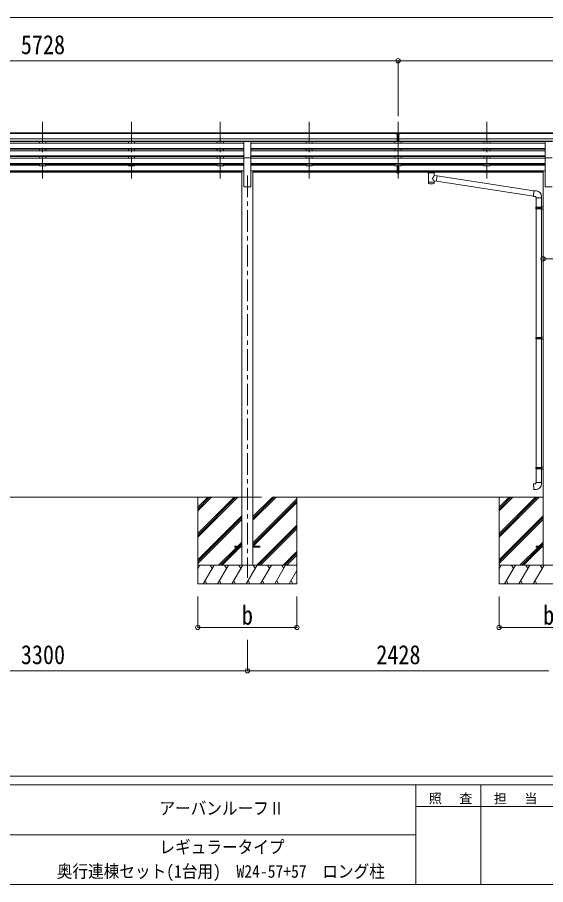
# Model space of a CAD drawing. Units: millimetres at full size, sheet at 1:35. Extents: x -9837 to 9837, y -6790 to 6790.
# Drawn here: x -58 to 4198, y -6790 to 201 of the extents above; entities that cross this region are included whole.
import ezdxf
from ezdxf.enums import TextEntityAlignment as Align

# ---------------------------------------------------------------- set-up
doc = ezdxf.new("R2010")
doc.units = ezdxf.units.MM
doc.header["$LTSCALE"] = 35
doc.header["$PDMODE"] = 32
doc.header["$PDSIZE"] = 35
doc.linetypes.add('CHAIN1', pattern=[8, 5, -1, 1, -1])
for name, color, linetype, lineweight in [('0-0_0', 7, 'Continuous', 9), ('0-1_本体', 5, 'CHAIN1', 9), ('0-3_ELV2', 4, 'Continuous', 9), ('0-6_OTH_LINE', 6, 'Continuous', 9), ('0-9_OUTLINE', 7, 'Continuous', 9), ('F-0_240', 7, 'Continuous', 9)]:
    doc.layers.add(name, color=color, linetype=linetype, lineweight=lineweight)
doc.styles.add('ＭＳ ゴシック', font='')
doc.styles.get('ＭＳ ゴシック').set_extended_font_data('MS Gothic')

msp = doc.modelspace()

# ---------------------------------------------------------------- linework, layer by layer
at = {"layer": '0-0_0'}
for p, q in [((-1459.96, -3666.05), (1907.64, -3666.05)), ((1394.84, -3666.05), (1394.84, -4366.05)), ((1394.84, -3960.23), (1689.02, -3666.05)), ((1394.84, -3974.37), (1703.16, -3666.05)), ((1394.84, -3988.51), (1717.3, -3666.05)), ((1394.84, -3776.38), (1505.17, -3666.05)), ((1394.84, -3762.24), (1491.03, -3666.05)), ((1394.84, -3748.1), (1476.89, -3666.05)), ((1840.04, -3851.68), (2025.67, -3666.05)), ((1840.04, -3837.54), (2011.53, -3666.05)), ((1840.04, -3823.4), (1997.39, -3666.05)), ((1840.04, -4035.53), (2194.84, -3680.73)), ((1840.04, -4049.67), (2194.84, -3694.87)), ((4177.64, -3666.05), (1998.04, -3666.05)), ((2194.84, -3666.05), (2194.84, -4366.05)), ((3822.84, -3666.05), (3822.84, -4366.05)), ((3822.84, -3960.23), (4117.02, -3666.05)), ((3822.84, -3974.37), (4131.16, -3666.05)), ((3822.84, -3988.51), (4145.3, -3666.05)), ((3822.84, -3776.38), (3933.17, -3666.05)), ((3822.84, -3762.24), (3919.03, -3666.05)), ((3822.84, -3748.1), (3904.89, -3666.05)), ((1842.3, -4061.55), (2194.84, -3709.01)), ((1394.84, -4172.36), (1749.64, -3817.56)), ((1394.84, -4186.5), (1749.64, -3831.7)), ((3822.84, -4172.36), (4177.64, -3817.56)), ((3822.84, -4186.5), (4177.64, -3831.7)), ((1394.84, -4200.64), (1749.64, -3845.85)), ((1871.65, -4216.05), (2194.84, -3892.86)), ((1885.79, -4216.05), (2194.84, -3907)), ((3822.84, -4200.64), (4177.64, -3845.85)), ((1899.93, -4216.05), (2194.84, -3921.14)), ((1717.78, -4061.55), (1749.64, -4029.69)), ((1731.92, -4061.55), (1749.64, -4043.83)), ((4145.78, -4061.55), (4177.64, -4029.69)), ((4159.92, -4061.55), (4177.64, -4043.83)), ((1563.28, -4216.05), (1708.78, -4070.55)), ((1577.42, -4216.05), (1722.92, -4070.55)), ((1591.57, -4216.05), (1737.07, -4070.55)), ((1746.07, -4061.55), (1749.64, -4057.98)), ((2083.78, -4216.05), (2194.84, -4104.99)), ((2097.92, -4216.05), (2194.84, -4119.13)), ((3991.28, -4216.05), (4136.78, -4070.55)), ((4005.42, -4216.05), (4150.92, -4070.55)), ((4019.57, -4216.05), (4165.07, -4070.55)), ((4174.07, -4061.55), (4177.64, -4057.98)), ((2112.07, -4216.05), (2194.84, -4133.28)), ((2194.84, -4216.05), (1394.84, -4216.05)), ((1394.84, -4243.55), (1410.72, -4216.05)), ((1439.59, -4366.05), (1526.19, -4216.05)), ((1511.19, -4242.03), (1496.19, -4216.05)), ((1555.06, -4366.05), (1641.66, -4216.05)), ((1626.66, -4242.03), (1611.66, -4216.05)), ((1670.53, -4366.05), (1757.13, -4216.05)), ((1742.13, -4242.03), (1727.13, -4216.05)), ((1786, -4366.05), (1872.6, -4216.05)), ((1857.6, -4242.03), (1842.6, -4216.05)), ((1901.47, -4366.05), (1988.07, -4216.05)), ((1973.07, -4242.03), (1958.07, -4216.05)), ((2016.94, -4366.05), (2103.54, -4216.05)), ((2073.54, -4216.05), (2088.54, -4242.03)), ((2132.41, -4366.05), (2194.84, -4257.91)), ((2189.01, -4216.05), (2194.84, -4226.15)), ((4622.84, -4216.05), (3822.84, -4216.05)), ((3822.84, -4243.55), (3838.72, -4216.05)), ((3867.59, -4366.05), (3954.19, -4216.05)), ((3939.19, -4242.03), (3924.19, -4216.05)), ((3983.06, -4366.05), (4069.66, -4216.05)), ((4054.66, -4242.03), (4039.66, -4216.05)), ((4098.53, -4366.05), (4185.13, -4216.05)), ((4170.13, -4242.03), (4155.13, -4216.05)), ((1394.84, -4366.05), (2194.84, -4366.05)), ((1454.59, -4340.07), (1469.58, -4366.05)), ((1570.06, -4340.07), (1585.05, -4366.05)), ((1685.53, -4340.07), (1700.53, -4366.05)), ((1801, -4340.07), (1816, -4366.05)), ((1916.47, -4340.07), (1931.47, -4366.05)), ((2031.94, -4340.07), (2046.93, -4366.05)), ((2147.41, -4340.07), (2162.4, -4366.05)), ((3822.84, -4366.05), (4622.84, -4366.05)), ((3882.59, -4340.07), (3897.58, -4366.05)), ((3998.06, -4340.07), (4013.05, -4366.05)), ((4113.53, -4340.07), (4128.53, -4366.05))]:
    msp.add_line(p, q, dxfattribs=at)
at = {"layer": '0-1_本体'}
for p, q in [((144.84, -641.65), (144.84, -1119.16)), ((860.84, -641.65), (860.84, -1119.16)), ((1576.84, -641.65), (1576.84, -1119.16)), ((2292.84, -641.65), (2292.84, -1119.16)), ((3008.84, -641.65), (3008.84, -1119.16)), ((3724.84, -641.65), (3724.84, -1119.16)), ((1794.84, -1072.48), (1794.84, -4316.05))]:
    msp.add_line(p, q, dxfattribs=at)
at = {"layer": '0-3_ELV2'}
for p, q in [((-2712.66, -730.77), (2992.34, -730.77)), ((-2712.66, -735.99), (2992.34, -735.99)), ((2992.34, -737.2), (2992.34, -729.36)), ((2992.34, -737.2), (3002.34, -737.2)), ((3008.84, -738.02), (3002.34, -737.62)), ((3002.34, -739.2), (3015.34, -739.2)), ((3015.34, -737.68), (3008.84, -738)), ((3015.34, -800.83), (3015.34, -735.55)), ((3025.34, -730.77), (8730.34, -730.77)), ((3025.34, -735.99), (8730.34, -735.99)), ((3002.34, -779.52), (-2712.66, -779.52)), ((3002.34, -797.37), (-2712.66, -797.37)), ((1767.34, -800.62), (-1477.66, -800.62)), ((1767.34, -813.13), (-1477.66, -813.13)), ((119.84, -800.62), (119.84, -813.13)), ((169.84, -800.62), (169.84, -813.03)), ((835.84, -800.62), (835.84, -813.13)), ((885.84, -800.62), (885.84, -813.03)), ((1551.84, -800.62), (1551.84, -813.13)), ((1601.84, -800.62), (1601.84, -813.03)), ((1767.34, -931.6), (1767.34, -799.8)), ((1767.34, -799.8), (1822.34, -799.8)), ((1822.34, -931.6), (1822.34, -799.8)), ((1822.34, -800.62), (3002.34, -800.62)), ((1822.34, -813.13), (4195.34, -813.13)), ((2267.84, -800.62), (2267.84, -813.13)), ((2317.84, -800.62), (2317.84, -813.03)), ((2983.84, -800.62), (2983.84, -813.13)), ((3002.34, -780.72), (3008.84, -780.89)), ((3002.34, -799.77), (3008.84, -800.16)), ((3008.84, -780.89), (3015.34, -780.72)), ((3008.84, -800.16), (3015.34, -799.77)), ((3008.84, -813.13), (3008.84, -860.82)), ((8730.34, -779.52), (3015.34, -779.52)), ((8730.34, -797.37), (3015.34, -797.37)), ((3015.34, -800.62), (4195.34, -800.62)), ((3033.84, -800.62), (3033.84, -813.03)), ((3699.84, -800.62), (3699.84, -813.13)), ((3749.84, -800.62), (3749.84, -813.03)), ((4195.34, -931.6), (4195.34, -799.8)), ((4195.34, -799.8), (4250.34, -799.8)), ((1767.34, -855.01), (-1477.66, -855.01)), ((1767.34, -856.5), (-1477.66, -856.5)), ((1767.34, -860.82), (-1477.66, -860.82)), ((1767.34, -873.68), (-1477.66, -873.68)), ((119.84, -860.82), (119.84, -873.68)), ((169.84, -860.82), (169.84, -873.68)), ((835.84, -860.82), (835.84, -873.68)), ((885.84, -860.82), (885.84, -873.68)), ((1551.84, -860.82), (1551.84, -873.68)), ((1601.84, -860.82), (1601.84, -873.68)), ((4195.34, -855.01), (1822.34, -855.01)), ((4195.34, -856.5), (1822.34, -856.5)), ((4195.34, -860.82), (1822.34, -860.82)), ((4195.34, -873.68), (1822.34, -873.68)), ((2267.84, -860.82), (2267.84, -873.68)), ((2317.84, -860.82), (2317.84, -873.68)), ((2983.84, -860.82), (2983.84, -873.68)), ((3008.84, -873.68), (3008.84, -921.37)), ((3033.84, -860.82), (3033.84, -873.68)), ((3699.84, -860.82), (3699.84, -873.68)), ((3749.84, -860.82), (3749.84, -873.68)), ((1767.34, -915.56), (-1477.66, -915.56)), ((1767.34, -917.05), (-1477.66, -917.05)), ((1767.34, -921.37), (-1477.66, -921.37)), ((1767.34, -934.23), (-1477.66, -934.23)), ((1767.34, -976.1), (-1477.66, -976.1)), ((1767.34, -977.6), (-1477.66, -977.6)), ((119.84, -921.37), (119.84, -934.13)), ((169.84, -921.37), (169.84, -934.23)), ((835.84, -921.37), (835.84, -934.13)), ((885.84, -921.37), (885.84, -934.23)), ((1551.84, -921.37), (1551.84, -934.13)), ((1601.84, -921.37), (1601.84, -934.23)), ((1767.34, -931.6), (1767.34, -1166.05)), ((1767.34, -931.6), (1822.34, -931.6)), ((4195.34, -915.56), (1822.34, -915.56)), ((4195.34, -917.05), (1822.34, -917.05)), ((4195.34, -921.37), (1822.34, -921.37)), ((1822.34, -931.6), (1822.34, -1166.05)), ((4195.34, -934.23), (1822.34, -934.23)), ((4195.34, -976.1), (1822.34, -976.1)), ((4195.34, -977.6), (1822.34, -977.6)), ((2267.84, -921.37), (2267.84, -934.13)), ((2317.84, -921.37), (2317.84, -934.23)), ((2983.84, -921.37), (2983.84, -934.13)), ((3008.84, -934.23), (3008.84, -981.92)), ((3033.84, -921.37), (3033.84, -934.23)), ((3699.84, -921.37), (3699.84, -934.13)), ((3749.84, -921.37), (3749.84, -934.23)), ((4195.34, -931.6), (4195.34, -1166.05)), ((4195.34, -931.6), (4250.34, -931.6)), ((1767.34, -981.92), (-1477.66, -981.92)), ((1749.64, -1037.48), (-1459.96, -1037.48)), ((1749.64, -1038.87), (-1459.96, -1038.87)), ((1749.64, -1046.56), (-1459.96, -1046.56)), ((119.84, -990.46), (-546.16, -990.46)), ((119.84, -981.92), (119.84, -995.41)), ((169.84, -995.41), (119.84, -995.41)), ((169.84, -981.92), (169.84, -995.41)), ((1551.84, -990.46), (169.84, -990.46)), ((835.84, -981.92), (835.84, -995.41)), ((885.84, -995.41), (835.84, -995.41)), ((885.84, -981.92), (885.84, -995.41)), ((1551.84, -981.92), (1551.84, -995.41)), ((1601.84, -995.41), (1551.84, -995.41)), ((1601.84, -981.92), (1601.84, -995.41)), ((1767.34, -990.46), (1601.84, -990.46)), ((1749.64, -1037.05), (1749.64, -4216.05)), ((1749.64, -1037.05), (1767.34, -1037.05)), ((4195.34, -981.92), (1822.34, -981.92)), ((1822.34, -990.46), (2267.84, -990.46)), ((1840.04, -1037.05), (1822.34, -1037.05)), ((1840.04, -1037.05), (1840.04, -4216.05)), ((3002.34, -1037.48), (1840.04, -1037.48)), ((3002.34, -1038.87), (1840.04, -1038.87)), ((3002.34, -1046.56), (1840.04, -1046.56)), ((2267.84, -981.92), (2267.84, -995.41)), ((2317.84, -995.41), (2267.84, -995.41)), ((2317.84, -981.92), (2317.84, -995.41)), ((2983.84, -990.46), (2317.84, -990.46)), ((2983.84, -981.92), (2983.84, -995.41)), ((3033.84, -995.41), (2983.84, -995.41)), ((3002.34, -1055.13), (3002.34, -995.41)), ((3002.34, -1032.89), (3015.34, -1032.89)), ((3002.34, -1038.29), (3015.34, -1038.29)), ((3015.34, -1055.13), (3015.34, -995.41)), ((4177.64, -1037.48), (3015.34, -1037.48)), ((4177.64, -1038.87), (3015.34, -1038.87)), ((3249.34, -1046.56), (3015.34, -1046.56)), ((3033.84, -981.92), (3033.84, -995.41)), ((3699.84, -990.46), (3033.84, -990.46)), ((4177.64, -1046.56), (3303.34, -1046.56)), ((3699.84, -981.92), (3699.84, -995.41)), ((3749.84, -995.41), (3699.84, -995.41)), ((3749.84, -981.92), (3749.84, -995.41)), ((3749.84, -990.46), (4195.34, -990.46)), ((4177.64, -1037.05), (4177.64, -4216.05)), ((4177.64, -1037.05), (4195.34, -1037.05)), ((3002.34, -1054.07), (3008.84, -1054.47)), ((3008.84, -1054.47), (3015.34, -1054.07)), ((1767.34, -1166.05), (1822.34, -1166.05)), ((4195.34, -1166.05), (4250.34, -1166.05)), ((1694.84, -4061.55), (1694.84, -4070.55)), ((1694.84, -4061.55), (1749.64, -4061.55)), ((1694.84, -4070.55), (1749.64, -4070.55)), ((1840.04, -4061.55), (1894.84, -4061.55)), ((1840.04, -4070.55), (1894.84, -4070.55)), ((1894.84, -4061.55), (1894.84, -4070.55)), ((4122.84, -4061.55), (4122.84, -4070.55)), ((4122.84, -4061.55), (4177.64, -4061.55)), ((4122.84, -4070.55), (4177.64, -4070.55))]:
    msp.add_line(p, q, dxfattribs=at)
for points in [[(2992.34, -729.36), (3010.34, -729.2), (3025.34, -729.33)], [(3015.34, -800.83), (3008.84, -801.23), (3002.34, -800.83), (3002.34, -735.49)], [(3015.34, -737.16), (3025.34, -737.07), (3025.34, -729.33)], [(3015.34, -781.83), (3012.08, -781.91), (3008.84, -781.99), (3005.6, -781.91), (3002.34, -781.83)], [(3015.34, -1055.13), (3008.84, -1055.53), (3002.34, -1055.13)]]:
    msp.add_lwpolyline(points, dxfattribs=at)
msp.add_ellipse((3033.41, -739.51), major_axis=(24.57, -1.51), ratio=0.121868, start_param=3.1422238, end_param=3.1491027, dxfattribs=at)
at = {"layer": '0-6_OTH_LINE'}
for p, q in [((-2739.16, 201), (8756.84, 201)), ((-2719.16, -149), (3008.84, -149)), ((3008.84, -149), (3008.84, -594.41)), ((3008.84, -149), (8736.84, -149)), ((4177.64, -1745.6), (4268.04, -1745.6)), ((1394.84, -4716.05), (1394.84, -4466.07)), ((2194.84, -4716.05), (2194.84, -4466.07)), ((3822.84, -4716.05), (3822.84, -4466.07)), ((1394.84, -4716.05), (2194.84, -4716.05)), ((3822.84, -4716.05), (4622.84, -4716.05)), ((1794.84, -5066.05), (1794.84, -4816.05)), ((-1505.16, -5066.05), (1794.84, -5066.05)), ((1794.84, -5066.05), (4222.84, -5066.05))]:
    msp.add_line(p, q, dxfattribs=at)
for p in [(3008.84, -149), (4177.64, -1745.6), (1394.84, -4716.05), (2194.84, -4716.05), (3822.84, -4716.05), (1794.84, -5066.05)]:
    msp.add_point(p, dxfattribs=at)
at = {"layer": '0-9_OUTLINE'}
for p, q in [((3232.84, -1039.65), (3232.84, -1045.41)), ((3234.84, -1038.99), (3317.84, -1038.99)), ((3234.84, -1041.16), (3317.84, -1041.16)), ((3234.84, -1046.07), (3249.34, -1046.07)), ((3249.34, -1051.72), (3249.34, -1045.17)), ((3303.34, -1051.72), (3303.34, -1045.17)), ((3303.34, -1046.07), (3317.84, -1046.07)), ((3319.84, -1039.65), (3319.84, -1045.41)), ((3253.44, -1052.64), (3253.42, -1138.08)), ((3299.24, -1071.38), (3299.24, -1052.64)), ((3324.46, -1075.29), (3299.24, -1071.38)), ((3299.26, -1138.08), (3299.24, -1117.41)), ((3299.24, -1117.72), (3317.44, -1120.55)), ((3324.46, -1075.29), (3317.44, -1120.55)), ((4103.45, -1198.2), (3324.15, -1077.3)), ((4099.78, -1240.13), (3317.71, -1118.81)), ((4124.45, -1198.08), (4103.62, -1196.26)), ((4119.53, -1253.82), (4165.53, -1253.82)), ((4121.64, -1253.82), (4121.64, -1330.12)), ((4163.64, -1253.82), (4163.64, -1327.56)), ((4165.53, -1253.82), (4165.53, -1242.91)), ((4161.64, -1327.62), (4177.64, -1327.15)), ((4161.64, -1329.62), (4161.64, -1327.62)), ((4177.64, -1327.15), (4177.64, -1345.09)), ((4119.64, -1332.12), (4120.64, -1330.12)), ((4119.64, -1332.12), (4163.64, -1332.12)), ((4119.64, -1332.12), (4119.64, -1340.12)), ((4119.64, -1340.12), (4163.64, -1340.12)), ((4119.64, -1340.12), (4120.64, -1342.12)), ((4120.64, -1330.12), (4163.64, -1330.12)), ((4120.64, -1342.12), (4163.64, -1342.12)), ((4121.64, -1342.12), (4121.64, -2378.31)), ((4159.16, -1332.12), (4158.73, -1330.12)), ((4161.64, -1329.62), (4163.64, -1329.62)), ((4161.64, -1344.62), (4161.64, -1342.62)), ((4161.64, -1344.62), (4177.64, -1345.09)), ((4163.64, -1344.68), (4163.64, -2375.75)), ((4161.64, -2375.81), (4177.64, -2375.33)), ((4161.64, -2377.81), (4161.64, -2375.81)), ((4177.64, -2375.33), (4177.64, -2393.28)), ((4119.64, -2380.31), (4120.64, -2378.31)), ((4119.64, -2380.31), (4163.64, -2380.31)), ((4119.64, -2380.31), (4119.64, -2388.31)), ((4119.64, -2388.31), (4163.64, -2388.31)), ((4119.64, -2388.31), (4120.64, -2390.31)), ((4120.64, -2378.31), (4163.64, -2378.31)), ((4120.64, -2390.31), (4163.64, -2390.31)), ((4121.64, -2390.31), (4121.64, -3426.49)), ((4159.16, -2380.31), (4158.73, -2378.31)), ((4161.64, -2377.81), (4163.64, -2377.81)), ((4161.64, -2392.81), (4161.64, -2390.81)), ((4161.64, -2392.81), (4177.64, -2393.28)), ((4163.64, -2392.86), (4163.64, -3423.93)), ((4161.64, -3423.99), (4177.64, -3423.52)), ((4161.64, -3425.99), (4161.64, -3423.99)), ((4177.64, -3423.52), (4177.64, -3441.46)), ((4119.64, -3428.49), (4120.64, -3426.49)), ((4119.64, -3428.49), (4163.64, -3428.49)), ((4119.64, -3428.49), (4119.64, -3436.49)), ((4119.64, -3436.49), (4163.64, -3436.49)), ((4119.64, -3436.49), (4120.64, -3438.49)), ((4120.64, -3426.49), (4163.64, -3426.49)), ((4120.64, -3438.49), (4163.64, -3438.49)), ((4121.64, -3438.49), (4121.64, -3548.49)), ((4159.16, -3428.49), (4158.73, -3426.49)), ((4161.64, -3425.99), (4163.64, -3425.99)), ((4161.64, -3440.99), (4161.64, -3438.99)), ((4161.64, -3440.99), (4177.64, -3441.46)), ((4163.64, -3441.05), (4163.64, -3548.49)), ((4119.64, -3548.49), (4165.64, -3548.49)), ((4119.64, -3558.49), (4119.64, -3548.49)), ((4165.64, -3548.49), (4165.64, -3559.41))]:
    msp.add_line(p, q, dxfattribs=at)
for points in [[(3232.84, -1039.65), (3232.88, -1039.46), (3232.96, -1039.32), (3233.06, -1039.23), (3233.16, -1039.16), (3233.28, -1039.12), (3233.57, -1039.06), (3234.06, -1039.01), (3234.61, -1038.99), (3234.84, -1038.99)], [(3232.84, -1045.41), (3232.88, -1045.6), (3232.96, -1045.74), (3233.06, -1045.83), (3233.16, -1045.9), (3233.28, -1045.94), (3233.57, -1046), (3234.06, -1046.05), (3234.61, -1046.07), (3234.84, -1046.07)], [(3317.84, -1038.99), (3318.19, -1038.99), (3318.72, -1039.02), (3319.17, -1039.07), (3319.48, -1039.15), (3319.65, -1039.24), (3319.77, -1039.38), (3319.83, -1039.56), (3319.84, -1039.65)], [(3317.84, -1046.07), (3318.19, -1046.07), (3318.72, -1046.04), (3319.17, -1045.99), (3319.48, -1045.91), (3319.65, -1045.82), (3319.77, -1045.68), (3319.83, -1045.5), (3319.84, -1045.41)], [(4103.62, -1196.26), (4099.61, -1242.08), (4119.53, -1243.82), (4119.53, -1253.82)], [(4159.16, -1332.12), (4159.16, -1340.12), (4158.73, -1342.12)], [(4161.64, -1342.62), (4163.64, -1342.62), (4163.64, -1329.62)], [(4159.16, -2380.31), (4159.16, -2388.31), (4158.73, -2390.31)], [(4161.64, -2390.81), (4163.64, -2390.81), (4163.64, -2377.81)], [(4159.16, -3428.49), (4159.16, -3436.49), (4158.73, -3438.49)], [(4161.64, -3438.99), (4163.64, -3438.99), (4163.64, -3425.99)], [(4124.56, -3604.24), (4103.73, -3606.06), (4099.72, -3560.24), (4119.64, -3558.49)]]:
    msp.add_lwpolyline(points, dxfattribs=at)
for centre, start, end in [((4120.53, -1242.91), 0, 85), ((4120.64, -3559.41), 275, 0)]:
    msp.add_arc(centre, 45, start, end, dxfattribs=at)
for centre, major_axis, ratio, start_param, end_param in [((3234.84, -1041.38), (2, 0), 0.109601, 3.1415927, 4.712389), ((3276.34, -1045.17), (27, 0), 0.070066, 6.2831853, 9.424778), ((3317.84, -1041.38), (2, 0), 0.109601, 4.712389, 6.2831853), ((3276.34, -1051.63), (27.06, 0), 0.069685, 3.1415927, 6.2831853), ((3276.34, -1097.92), (-22.81, -26.62), 0.234429, 1.6855472, 3.1268519), ((3278.89, -1095.27), (20.32, -22.25), 0.045535, 0.0389954, 1.3075346), ((3287.34, -1049.15), (16, 0), 0.361356, 6.2636979, 6.2831853), ((3276.34, -1138.08), (22.92, 0), 0.101955, 3.1415499, 6.2833984), ((3276.34, -1125.64), (22.91, 0), 0.122865, 3.1415927, 6.2831853)]:
    msp.add_ellipse(centre, major_axis=major_axis, ratio=ratio, start_param=start_param, end_param=end_param, dxfattribs=at)
at = {"layer": 'F-0_240', "color": 5}
for p, q in [((-9837.4, -5915), (9342.6, -5915)), ((-9837.4, -5985), (6231.38, -5985)), ((3151.38, -5985), (3151.38, -6790)), ((3676.38, -5985), (3676.38, -6790)), ((3151.38, -6160), (5251.38, -6160)), ((-4023.62, -6387.5), (3151.38, -6387.5)), ((-9837.4, -6790), (9342.6, -6790))]:
    msp.add_line(p, q, dxfattribs=at)

# ---------------------------------------------------------------- texts
at = {"layer": '0-6_OTH_LINE', "color": 7, "style": 'ＭＳ ゴシック', "width": 0.85}
for s, p in [('5728', (-30.16, -142)), ('b', (1751.09, -4741.05)), ('b', (4179.09, -4741.05)), ('3300', (-30.16, -5059.05)), ('2428', (2833.84, -5059.05))]:
    msp.add_text(s, height=154, dxfattribs=at).set_placement(p, align=Align.BOTTOM_LEFT)
at = {"layer": 'F-0_240', "style": 'ＭＳ ゴシック', "width": 0.9}
for s, p in [('アーバンルーフⅡ', (1086.38, -6256.25)), ('レギュラータイプ', (1086.38, -6569.36)), ('奥行連棟セット(1台用)\u3000W24-57+57\u3000ロング柱', (259.51, -6764.92))]:
    msp.add_text(s, height=102.6, dxfattribs=at).set_placement(p, align=Align.BOTTOM_LEFT)
at = {"layer": 'F-0_240', "char_height": 76.98, "attachment_point": 7, "style": 'ＭＳ ゴシック'}
for s, insert in [('\\T1.17;照\u3000査', (3256.38, -6142.5)), ('\\T1.17;担\u3000当', (3781.38, -6142.5))]:
    msp.add_mtext(s, dxfattribs=dict(at, insert=insert))

doc.saveas('drawing.dxf')
